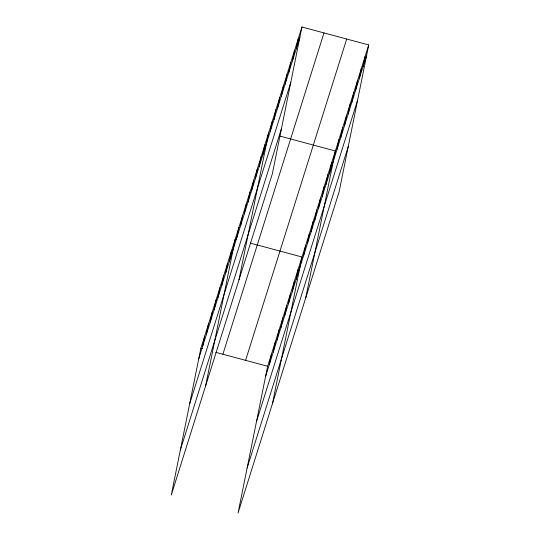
<?xml version="1.0" encoding="UTF-8"?>
<svg xmlns="http://www.w3.org/2000/svg" width="540" height="540" viewBox="0 0 540 540"><rect width="100%" height="100%" fill="white"/><g stroke="black" fill="none" stroke-linecap="round" stroke-linejoin="round"><path stroke-width="0.81" d="M301.948 27L200.853 348.32L171.268 495.052L272.363 173.738L301.948 27L368.732 44.948L339.147 191.68L238.052 513L267.638 366.262L368.732 44.948M202.615 346.397L204.674 336.184M206.435 334.26L208.494 324.041M210.249 322.124L212.315 311.904M214.07 309.98L216.128 299.768M217.89 297.844L219.949 287.624M221.71 285.707L223.769 275.488M225.524 273.564L227.59 263.351M229.345 261.428L231.404 251.208M205.639 385.803L235.224 239.072L236.804 239.497M236.871 237.506L238.93 227.286M240.577 225.727L242.642 215.507M244.289 213.941L246.348 203.728M247.995 202.163L250.054 191.943M251.701 190.377L253.76 180.164M255.407 178.598L257.465 168.379M259.112 166.82L261.171 156.6M262.818 155.034L264.877 144.815M238.997 279.767L268.589 133.036M270.236 131.47L272.295 121.257M273.942 119.691L276.001 109.472M277.648 107.906L279.707 97.693M281.353 96.127L283.412 85.907M285.059 84.341L287.118 74.129M288.765 72.562L290.824 62.343M292.471 60.784L294.536 50.564M296.183 48.998L298.242 38.779M269.399 364.345L271.458 354.125M273.22 352.208L275.279 341.989M277.034 340.065L279.099 329.846M280.854 327.929L282.913 317.709M284.675 315.792L286.733 305.572M288.495 303.649L290.554 293.429M292.316 291.512L294.374 281.293M296.129 279.376L298.195 269.156M272.423 403.751L302.009 257.013L250.182 243.088M303.656 255.454L305.721 245.234M307.368 243.668L309.427 233.456M311.074 231.89L313.132 221.67M314.779 220.104L316.838 209.891M318.485 208.325L320.544 198.106M322.191 196.547L324.25 186.327M325.897 184.761L327.956 174.542M329.603 172.982L331.668 162.763M305.782 297.716L335.374 150.984L279.605 135.999M337.021 149.418L339.079 139.198M340.726 137.633L342.785 127.42M344.432 125.854L346.491 115.634M348.138 114.068L350.197 103.856M351.844 102.29L353.902 92.07M355.55 90.511L357.615 80.291M359.262 78.725L361.321 68.506M362.968 66.947L365.026 56.727M198.794 358.54L299.889 37.22M189.709 403.589L290.804 82.269M180.353 450.002L281.441 128.682M222.892 354.24L323.987 32.92M245.599 360.342L346.694 39.022M265.579 376.481L366.674 55.161M256.493 421.531L357.588 100.211M247.138 467.951L348.233 146.63M200.853 348.32L202.426 348.745M215.811 352.337L267.638 366.262"/></g></svg>
